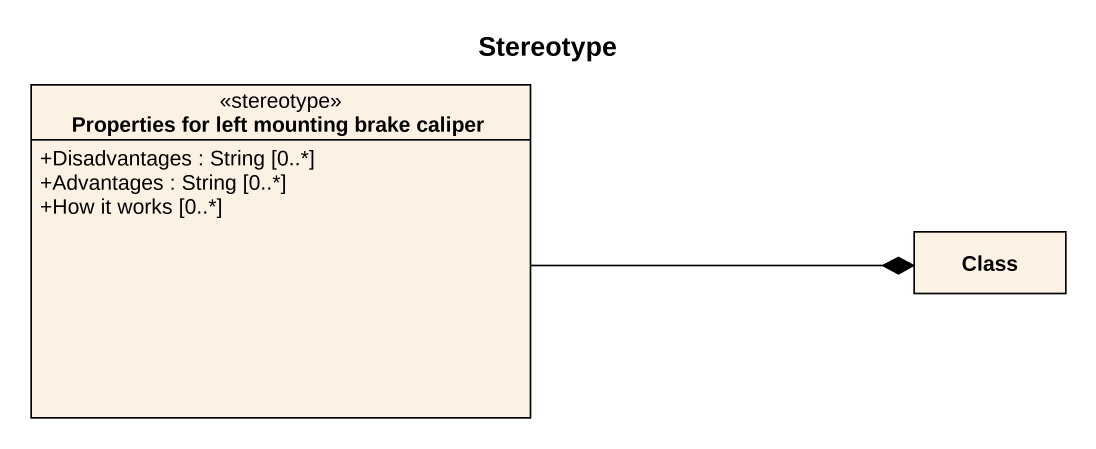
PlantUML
@startuml
title Stereotype
hide circle
hide empty members
skinparam classAttributeIconSize 0
class "Properties for left mounting brake caliper" as Properties_for_left <<stereotype>> {
  +Disadvantages : String [0..*]
  +Advantages : String [0..*]
  +How it works [0..*]
}
class "Class" as Class_
Properties_for_left -right-* Class_
@enduml
